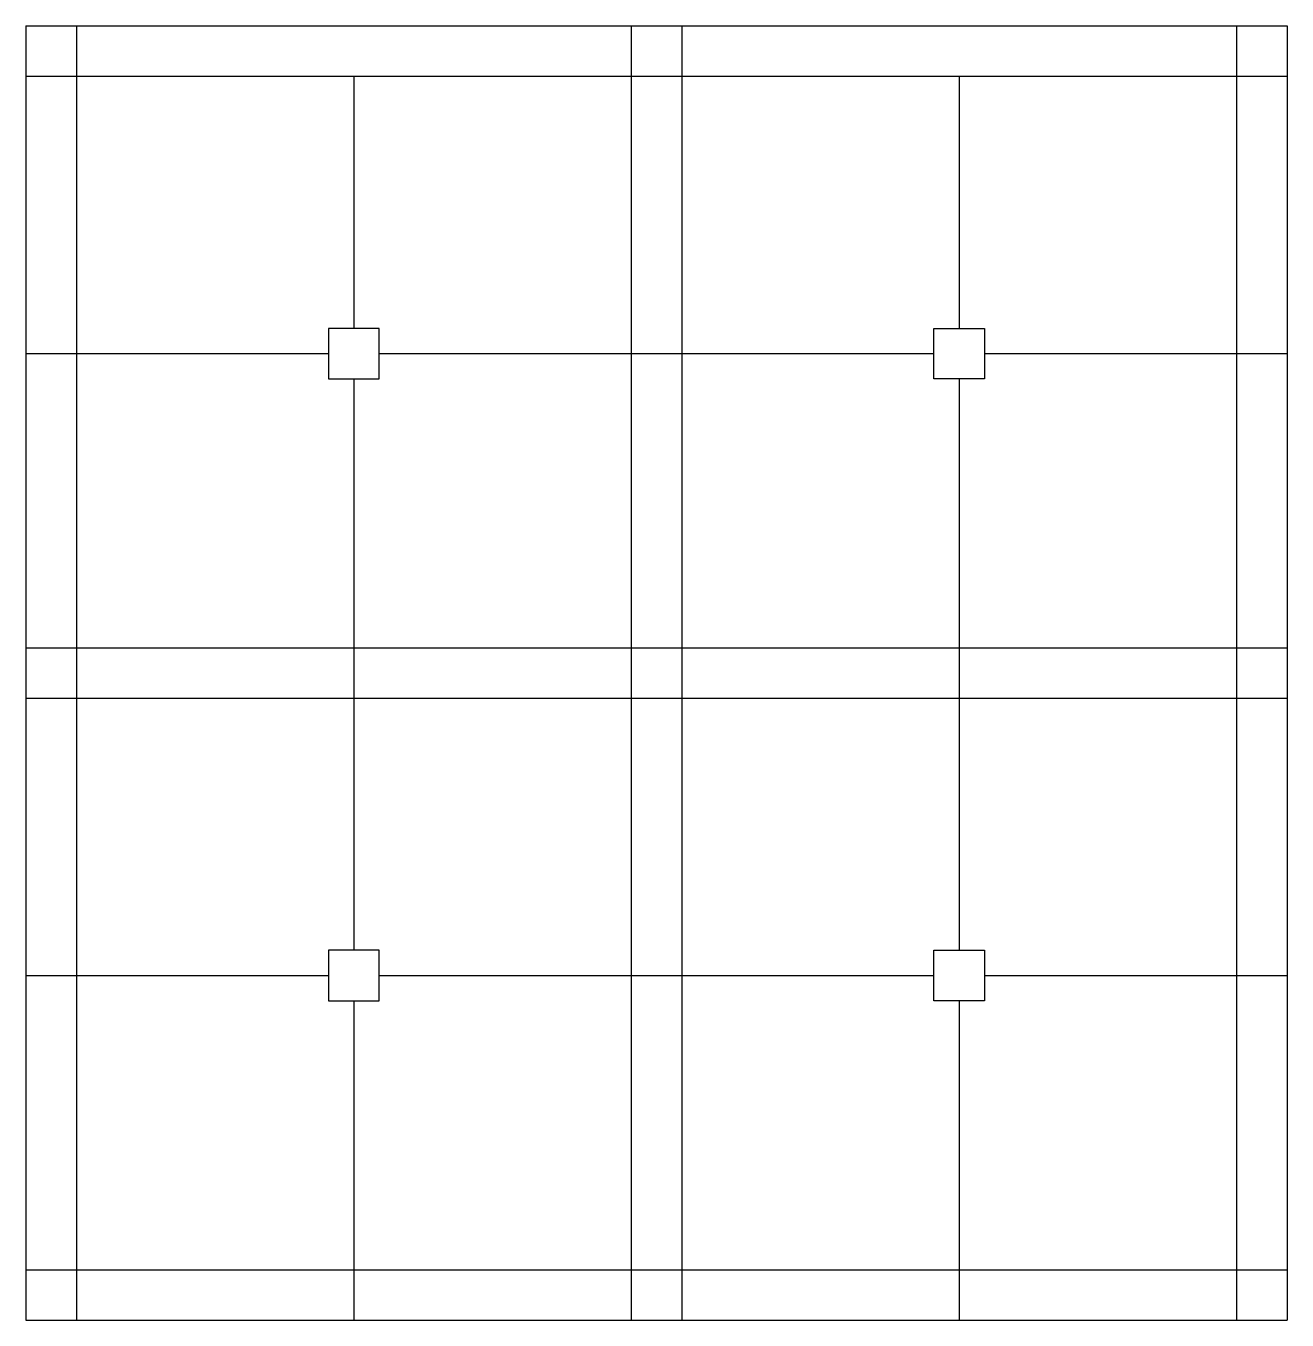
# Model space of a CAD drawing. Header units: millimetres. Extents: x 11495 to 18995, y -66090 to -58390.
import ezdxf

# ---------------------------------------------------------------- set-up
doc = ezdxf.new("R2010")
doc.units = ezdxf.units.MM
doc.header["$LTSCALE"] = 5
doc.layers.add('5HAT', color=8, linetype='Continuous')

msp = doc.modelspace()

# ---------------------------------------------------------------- linework, layer by layer
at = {"layer": '5HAT'}
for p, q in [((11494.9, -58390), (11494.9, -66090)), ((11494.9, -58390), (18994.9, -58390)), ((11794.9, -58390), (11794.9, -66090)), ((15094.9, -58390), (15094.9, -66090)), ((15394.9, -58390), (15394.9, -66090)), ((18694.9, -58390), (18694.9, -66090)), ((18994.9, -58390), (18994.9, -66090)), ((11494.9, -58690), (18994.9, -58690)), ((13444.9, -58690), (13444.9, -60190)), ((17044.9, -58690), (17044.9, -60190)), ((11494.9, -60340), (13294.9, -60340)), ((13594.9, -60340), (16894.9, -60340)), ((17194.9, -60340), (18994.9, -60340)), ((13444.9, -60490), (13444.9, -63890)), ((17044.9, -60490), (17044.9, -63890)), ((11494.9, -62090), (18994.9, -62090)), ((11494.9, -62390), (18994.9, -62390)), ((11494.9, -64040), (13294.9, -64040)), ((13594.9, -64040), (16894.9, -64040)), ((17194.9, -64040), (18994.9, -64040)), ((13444.9, -64190), (13444.9, -66090)), ((17044.9, -64190), (17044.9, -66090)), ((11494.9, -65790), (18994.9, -65790)), ((11494.9, -66090), (18994.9, -66090))]:
    msp.add_line(p, q, dxfattribs=at)
for points in [[(13594.9, -60190), (13294.9, -60190), (13294.9, -60490), (13594.9, -60490)], [(17194.9, -60490), (16894.9, -60490), (16894.9, -60190), (17194.9, -60190)], [(17194.9, -60490), (16894.9, -60490), (16894.9, -60190), (17194.9, -60190)], [(13594.9, -63890), (13294.9, -63890), (13294.9, -64190), (13594.9, -64190)], [(17194.9, -64190), (16894.9, -64190), (16894.9, -63890), (17194.9, -63890)], [(17194.9, -64190), (16894.9, -64190), (16894.9, -63890), (17194.9, -63890)]]:
    msp.add_lwpolyline(points, close=True, dxfattribs=at)

doc.saveas('drawing.dxf')
